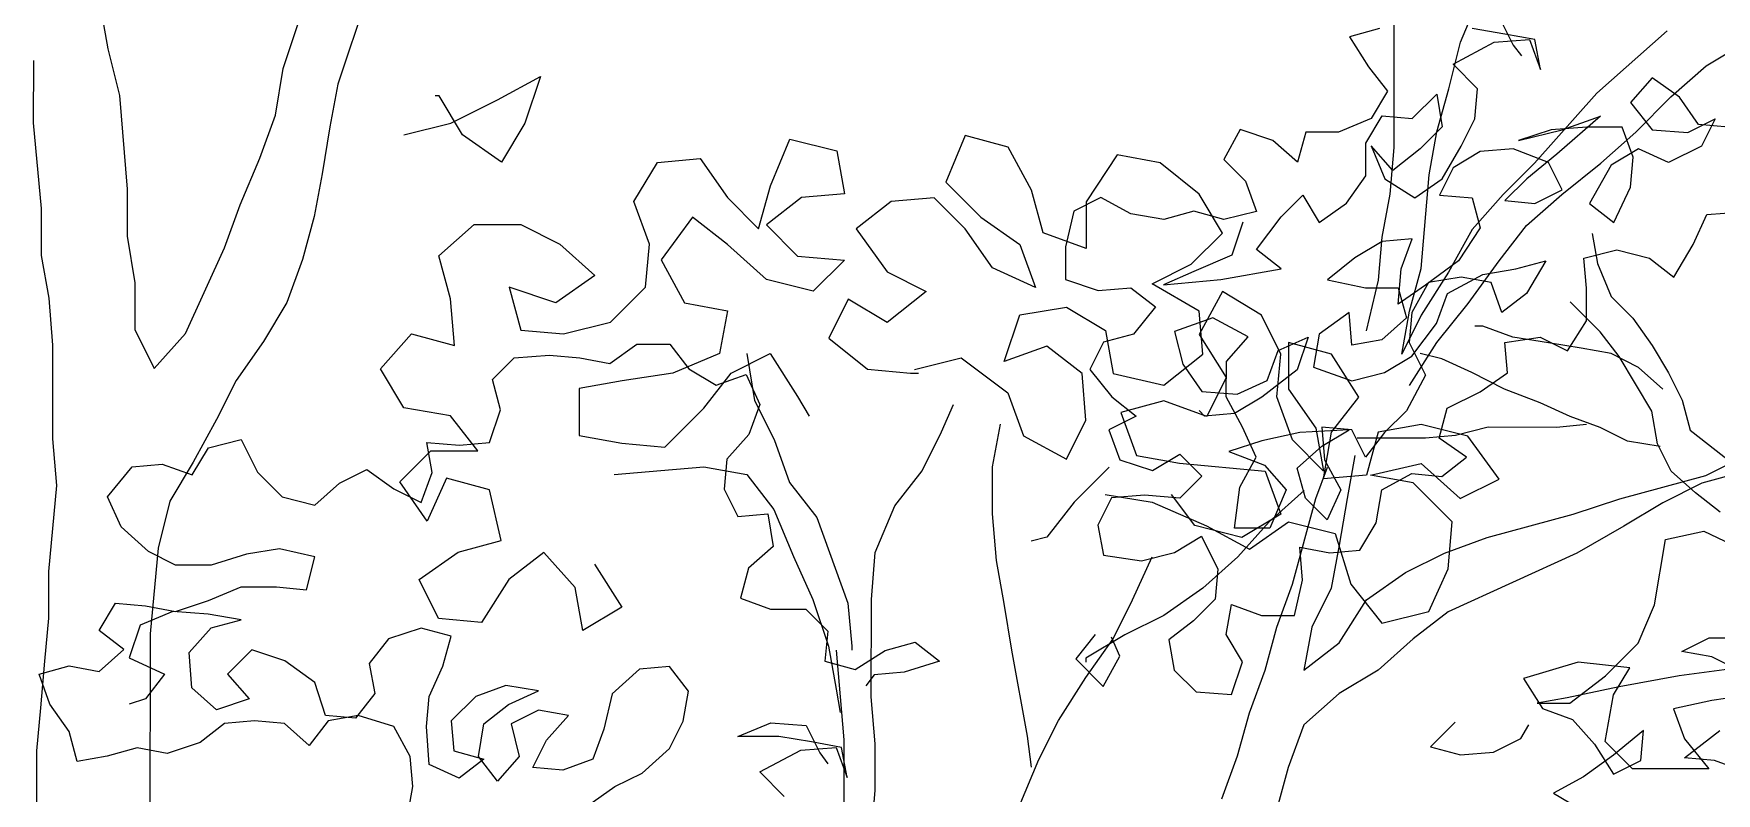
# Model space of a CAD drawing. Header units: millimetres. Extents: x -249630 to 95394, y -188036 to 109963.
# Drawn here: x -73196 to -72640, y 97678 to 97928 of the extents above; entities that cross this region are included whole.
import ezdxf

# ---------------------------------------------------------------- set-up
doc = ezdxf.new("R2010")
doc.units = ezdxf.units.MM
doc.layers.add('AHojas', color=86, linetype='Continuous')
doc.layers.add('ATronco', color=36, linetype='Continuous')

# ---------------------------------------------------------------- blocks, each defined once
blk = doc.blocks.new('Arbol_01')
at = {"layer": 'AHojas'}
for p, q in [((-0.22301, 2.72268), (-0.21787, 2.71238)), ((-0.26832, 2.7186), (-0.27965, 2.71552)), ((-0.22095, 2.7165), (-0.23331, 2.71857)), ((-0.20963, 2.71443), (-0.22095, 2.7165)), ((-0.27965, 2.71552), (-0.27245, 2.70419)), ((-0.24053, 2.70519), (-0.22508, 2.71341)), ((-0.22508, 2.71341), (-0.21169, 2.71443)), ((-0.21787, 2.71238), (-0.21478, 2.70825)), ((-0.21169, 2.71443), (-0.20758, 2.7031)), ((-0.20758, 2.7031), (-0.20963, 2.71443)), ((-0.27245, 2.70419), (-0.26525, 2.69492)), ((-0.23127, 2.69591), (-0.24053, 2.70519)), ((-0.16537, 2.69997), (-0.17361, 2.69071)), ((-0.15508, 2.69276), (-0.16537, 2.69997)), ((-0.26525, 2.69492), (-0.27144, 2.68462)), ((-0.25599, 2.68461), (-0.24672, 2.69387)), ((-0.24672, 2.69387), (-0.24467, 2.68151)), ((-0.23231, 2.68459), (-0.23127, 2.69591)), ((-0.17361, 2.69071), (-0.16538, 2.68041)), ((-0.14788, 2.68245), (-0.15508, 2.69276)), ((-0.27144, 2.68462), (-0.2838, 2.67949)), ((-0.27351, 2.67536), (-0.26732, 2.68565)), ((-0.26732, 2.68565), (-0.25599, 2.68461)), ((-0.23747, 2.6743), (-0.23231, 2.68459)), ((-0.18494, 2.68557), (-0.20143, 2.67117)), ((-0.19936, 2.68044), (-0.18494, 2.68557)), ((-0.32087, 2.68055), (-0.32705, 2.66923)), ((-0.30851, 2.67642), (-0.32087, 2.68055)), ((-0.24467, 2.68151), (-0.25291, 2.67328)), ((-0.21584, 2.67634), (-0.19936, 2.68044)), ((-0.20348, 2.68044), (-0.21584, 2.67634)), ((-0.1901, 2.68146), (-0.20348, 2.68044)), ((-0.17671, 2.68145), (-0.1901, 2.68146)), ((-0.1726, 2.67012), (-0.17671, 2.68145)), ((-0.16538, 2.68041), (-0.152, 2.67937)), ((-0.152, 2.67937), (-0.1417, 2.68451)), ((-0.13655, 2.68141), (-0.14788, 2.68245)), ((-0.1417, 2.68451), (-0.14686, 2.67421)), ((-0.29925, 2.66817), (-0.30851, 2.67642)), ((-0.29615, 2.6795), (-0.29925, 2.66817)), ((-0.2838, 2.67949), (-0.29615, 2.6795)), ((-0.27352, 2.663), (-0.27351, 2.67536)), ((-0.27145, 2.67433), (-0.26631, 2.66197)), ((-0.26322, 2.66505), (-0.27145, 2.67433)), ((-0.25291, 2.67328), (-0.26322, 2.66505)), ((-0.24469, 2.66195), (-0.23747, 2.6743)), ((-0.23026, 2.67223), (-0.24056, 2.66606)), ((-0.2179, 2.67325), (-0.23026, 2.67223)), ((-0.20452, 2.66809), (-0.2179, 2.67325)), ((-0.17054, 2.67321), (-0.18084, 2.66704)), ((-0.15922, 2.66805), (-0.17054, 2.67321)), ((-0.14686, 2.67421), (-0.15922, 2.66805)), ((-0.32705, 2.66923), (-0.31882, 2.66098)), ((-0.20143, 2.67117), (-0.21277, 2.66192)), ((-0.19938, 2.65779), (-0.20452, 2.66809)), ((-0.18084, 2.66704), (-0.18909, 2.65263)), ((-0.17364, 2.65879), (-0.1726, 2.67012)), ((-0.28073, 2.65271), (-0.27352, 2.663)), ((-0.24056, 2.66606), (-0.24572, 2.65577)), ((-0.31882, 2.66098), (-0.31472, 2.64965)), ((-0.26631, 2.66197), (-0.25499, 2.65475)), ((-0.25499, 2.65475), (-0.24469, 2.66195)), ((-0.21277, 2.66192), (-0.22101, 2.65369)), ((-0.17983, 2.64541), (-0.17364, 2.65879)), ((-0.3734, 2.65486), (-0.3837, 2.64972)), ((-0.36208, 2.64867), (-0.3734, 2.65486)), ((-0.30545, 2.64759), (-0.29721, 2.65582)), ((-0.29721, 2.65582), (-0.29104, 2.64551)), ((-0.24572, 2.65577), (-0.23337, 2.65473)), ((-0.23337, 2.65473), (-0.23029, 2.6434)), ((-0.22101, 2.65369), (-0.20969, 2.65265)), ((-0.20969, 2.65265), (-0.19938, 2.65779)), ((-0.3837, 2.64972), (-0.38681, 2.63633)), ((-0.3384, 2.64968), (-0.34973, 2.6466)), ((-0.32708, 2.64658), (-0.3384, 2.64968)), ((-0.31472, 2.64965), (-0.32708, 2.64658)), ((-0.29104, 2.64551), (-0.28073, 2.65271)), ((-0.18909, 2.65263), (-0.17983, 2.64541)), ((-0.14482, 2.64847), (-0.13143, 2.64949)), ((-0.34973, 2.6466), (-0.36208, 2.64867)), ((-0.31987, 2.64554), (-0.324, 2.63319)), ((-0.31473, 2.63524), (-0.30545, 2.64759)), ((-0.14998, 2.63715), (-0.14482, 2.64847)), ((-0.23029, 2.6434), (-0.23854, 2.63105)), ((-0.38681, 2.63633), (-0.38682, 2.62398)), ((-0.26736, 2.63828), (-0.27766, 2.63212)), ((-0.25603, 2.6393), (-0.26736, 2.63828)), ((-0.26016, 2.62798), (-0.25603, 2.6393)), ((-0.1572, 2.6248), (-0.14998, 2.63715)), ((-0.324, 2.63319), (-0.33842, 2.62702)), ((-0.30547, 2.62802), (-0.31473, 2.63524)), ((-0.27766, 2.63212), (-0.28797, 2.62389)), ((-0.19117, 2.63204), (-0.17881, 2.63511)), ((-0.19015, 2.62071), (-0.19117, 2.63204)), ((-0.17881, 2.63511), (-0.16646, 2.63201)), ((-0.16646, 2.63201), (-0.1572, 2.6248)), ((-0.33842, 2.62702), (-0.34975, 2.62189)), ((-0.32813, 2.62392), (-0.30547, 2.62802)), ((-0.2612, 2.6146), (-0.26016, 2.62798)), ((-0.23854, 2.63105), (-0.2509, 2.62179)), ((-0.22927, 2.62589), (-0.21692, 2.62794)), ((-0.21692, 2.62794), (-0.20559, 2.63102)), ((-0.20559, 2.63102), (-0.21281, 2.61867)), ((-0.38682, 2.62398), (-0.37446, 2.61985)), ((-0.34975, 2.62189), (-0.32813, 2.62392)), ((-0.28797, 2.62389), (-0.27356, 2.62079)), ((-0.24987, 2.62282), (-0.25606, 2.6115)), ((-0.23751, 2.62487), (-0.24987, 2.62282)), ((-0.24267, 2.6187), (-0.22927, 2.62589)), ((-0.22619, 2.6228), (-0.23751, 2.62487)), ((-0.22208, 2.61147), (-0.22619, 2.6228)), ((-0.37446, 2.61985), (-0.36211, 2.62087)), ((-0.36211, 2.62087), (-0.35285, 2.61365)), ((-0.27356, 2.62079), (-0.2612, 2.62077)), ((-0.2509, 2.62179), (-0.2612, 2.6146)), ((-0.2612, 2.62077), (-0.25812, 2.60945)), ((-0.2468, 2.60738), (-0.24267, 2.6187)), ((-0.21281, 2.61867), (-0.22208, 2.61147)), ((-0.19016, 2.60835), (-0.19015, 2.62071)), ((-0.35285, 2.61365), (-0.36109, 2.60336)), ((-0.33123, 2.60951), (-0.34565, 2.60438)), ((-0.31785, 2.60229), (-0.33123, 2.60951)), ((-0.27974, 2.61152), (-0.29108, 2.6033)), ((-0.27872, 2.59917), (-0.27974, 2.61152)), ((-0.25812, 2.60945), (-0.2674, 2.60122)), ((-0.25606, 2.6115), (-0.2571, 2.60018)), ((-0.25607, 2.59503), (-0.2468, 2.60738)), ((-0.21797, 2.6022), (-0.22929, 2.60633)), ((-0.19738, 2.59703), (-0.19016, 2.60835)), ((-0.37242, 2.60028), (-0.37758, 2.58999)), ((-0.36109, 2.60336), (-0.37242, 2.60028)), ((-0.34565, 2.60438), (-0.34257, 2.59202)), ((-0.32609, 2.59303), (-0.31785, 2.60229)), ((-0.30653, 2.59713), (-0.2952, 2.60227)), ((-0.2952, 2.60227), (-0.29933, 2.58992)), ((-0.29108, 2.6033), (-0.29315, 2.59094)), ((-0.2674, 2.60122), (-0.27872, 2.59917)), ((-0.2571, 2.60018), (-0.25093, 2.58782)), ((-0.22106, 2.60014), (-0.20767, 2.60219)), ((-0.22004, 2.58882), (-0.22106, 2.60014)), ((-0.20459, 2.60013), (-0.21797, 2.6022)), ((-0.20767, 2.60219), (-0.19738, 2.59703)), ((-0.55879, 2.59232), (-0.54849, 2.59952)), ((-0.54849, 2.59952), (-0.53613, 2.59951)), ((-0.53613, 2.59951), (-0.52893, 2.59024)), ((-0.31066, 2.58581), (-0.30653, 2.59713)), ((-0.24475, 2.59399), (-0.25298, 2.59605)), ((-0.19223, 2.59806), (-0.20459, 2.60013)), ((-0.60307, 2.58619), (-0.59483, 2.59442)), ((-0.59483, 2.59442), (-0.58144, 2.59543)), ((-0.58144, 2.59543), (-0.57011, 2.59439)), ((-0.57011, 2.59439), (-0.55879, 2.59232)), ((-0.34257, 2.59202), (-0.33537, 2.58171)), ((-0.32611, 2.57965), (-0.32609, 2.59303)), ((-0.26638, 2.58886), (-0.25607, 2.59503)), ((-0.52893, 2.59024), (-0.51864, 2.58405)), ((-0.51864, 2.58405), (-0.50731, 2.58816)), ((-0.50731, 2.58816), (-0.50217, 2.57683)), ((-0.37758, 2.58999), (-0.36935, 2.57969)), ((-0.29933, 2.58992), (-0.31272, 2.57963)), ((-0.29315, 2.59094), (-0.27874, 2.58578)), ((-0.27874, 2.58578), (-0.26638, 2.58886)), ((-0.25093, 2.58782), (-0.25815, 2.57444)), ((-0.22108, 2.58264), (-0.23343, 2.58883)), ((-0.23034, 2.58162), (-0.22004, 2.58882)), ((-0.59999, 2.57486), (-0.60307, 2.58619)), ((-0.32199, 2.58067), (-0.31066, 2.58581)), ((-0.36935, 2.57969), (-0.36009, 2.57247)), ((-0.33537, 2.58171), (-0.32199, 2.58067)), ((-0.31994, 2.56831), (-0.32611, 2.57965)), ((-0.31272, 2.57963), (-0.32302, 2.57347)), ((-0.24271, 2.57545), (-0.23034, 2.58162)), ((-0.60412, 2.5625), (-0.59999, 2.57486)), ((-0.50217, 2.57683), (-0.5063, 2.5655)), ((-0.33435, 2.57245), (-0.33641, 2.57451)), ((-0.25815, 2.57444), (-0.2664, 2.56621)), ((-0.24581, 2.56413), (-0.24271, 2.57545)), ((-0.36009, 2.57247), (-0.37039, 2.56733)), ((-0.32302, 2.57347), (-0.33435, 2.57245)), ((-0.5063, 2.5655), (-0.51455, 2.55624)), ((-0.37039, 2.56733), (-0.36629, 2.556)), ((-0.3148, 2.55698), (-0.31994, 2.56831)), ((-0.29832, 2.56624), (-0.31274, 2.56316)), ((-0.27978, 2.56725), (-0.29832, 2.56624)), ((-0.29008, 2.56829), (-0.28906, 2.55593)), ((-0.27875, 2.56725), (-0.29008, 2.56829)), ((-0.29008, 2.56108), (-0.27978, 2.56725)), ((-0.27361, 2.55695), (-0.27875, 2.56725)), ((-0.2664, 2.56621), (-0.27361, 2.55695)), ((-0.22727, 2.56823), (-0.23963, 2.56515)), ((-0.71637, 2.55025), (-0.71018, 2.56054)), ((-0.71018, 2.56054), (-0.69782, 2.56362)), ((-0.69782, 2.56362), (-0.69166, 2.55126)), ((-0.6278, 2.56253), (-0.61545, 2.56149)), ((-0.62576, 2.5512), (-0.6278, 2.56253)), ((-0.61545, 2.56149), (-0.60412, 2.5625)), ((-0.31274, 2.56316), (-0.3251, 2.55905)), ((-0.29936, 2.55285), (-0.29008, 2.56108)), ((-0.23552, 2.55691), (-0.24581, 2.56413)), ((-0.51455, 2.55624), (-0.51559, 2.54492)), ((-0.36629, 2.556), (-0.35393, 2.55187)), ((-0.35393, 2.55187), (-0.34363, 2.55804)), ((-0.34363, 2.55804), (-0.3354, 2.54979)), ((-0.3251, 2.55905), (-0.31171, 2.55389)), ((-0.32099, 2.54566), (-0.3148, 2.55698)), ((-0.28906, 2.55593), (-0.28289, 2.5446)), ((-0.24479, 2.54971), (-0.23552, 2.55691)), ((-0.7483, 2.54204), (-0.73902, 2.55336)), ((-0.73902, 2.55336), (-0.72769, 2.55438)), ((-0.72769, 2.55438), (-0.71637, 2.55025)), ((-0.69166, 2.55126), (-0.6824, 2.54198)), ((-0.66077, 2.54711), (-0.65047, 2.55225)), ((-0.65047, 2.55225), (-0.64018, 2.54503)), ((-0.31171, 2.55389), (-0.30349, 2.54462)), ((-0.29628, 2.54152), (-0.29936, 2.55285)), ((-0.67004, 2.53888), (-0.66077, 2.54711)), ((-0.62988, 2.53988), (-0.62576, 2.5512)), ((-0.3354, 2.54979), (-0.34365, 2.54156)), ((-0.26745, 2.54458), (-0.25611, 2.55075)), ((-0.25611, 2.55075), (-0.24479, 2.54971)), ((-0.64018, 2.54503), (-0.62988, 2.53988)), ((-0.51559, 2.54492), (-0.51045, 2.53462)), ((-0.35703, 2.54261), (-0.36939, 2.54159)), ((-0.34365, 2.54156), (-0.35703, 2.54261)), ((-0.32306, 2.53022), (-0.32099, 2.54566)), ((-0.30349, 2.54462), (-0.30968, 2.53021)), ((-0.28289, 2.5446), (-0.28805, 2.53328)), ((-0.26952, 2.53223), (-0.26745, 2.54458)), ((-0.74316, 2.53071), (-0.7483, 2.54204)), ((-0.6824, 2.54198), (-0.67004, 2.53888)), ((-0.36939, 2.54159), (-0.37455, 2.5313)), ((-0.28805, 2.53328), (-0.29628, 2.54152)), ((-0.51045, 2.53462), (-0.49912, 2.53564)), ((-0.49912, 2.53564), (-0.49707, 2.52328)), ((-0.73287, 2.52144), (-0.74316, 2.53071)), ((-0.37455, 2.5313), (-0.3725, 2.51997)), ((-0.30968, 2.53021), (-0.32306, 2.53022)), ((-0.27571, 2.52194), (-0.26952, 2.53223)), ((-0.16038, 2.52595), (-0.14596, 2.52903)), ((-0.14596, 2.52903), (-0.13052, 2.52181)), ((-0.34572, 2.52097), (-0.33542, 2.52714)), ((-0.33542, 2.52714), (-0.32926, 2.51478)), ((-0.16452, 2.50124), (-0.16038, 2.52595)), ((-0.72258, 2.51628), (-0.73287, 2.52144)), ((-0.6958, 2.52037), (-0.70919, 2.51627)), ((-0.68344, 2.52242), (-0.6958, 2.52037)), ((-0.67006, 2.51932), (-0.68344, 2.52242)), ((-0.49707, 2.52328), (-0.50635, 2.51505)), ((-0.35808, 2.5179), (-0.34572, 2.52097)), ((-0.29836, 2.52299), (-0.28703, 2.52092)), ((-0.29734, 2.51063), (-0.29836, 2.52299)), ((-0.28703, 2.52092), (-0.27571, 2.52194)), ((-0.70919, 2.51627), (-0.72258, 2.51628)), ((-0.67316, 2.50697), (-0.67006, 2.51932)), ((-0.3725, 2.51997), (-0.35808, 2.5179)), ((-0.50635, 2.51505), (-0.50945, 2.50373)), ((-0.32926, 2.51478), (-0.3303, 2.50345)), ((-0.71023, 2.50288), (-0.69787, 2.50802)), ((-0.69787, 2.50802), (-0.68449, 2.50801)), ((-0.68449, 2.50801), (-0.67316, 2.50697)), ((-0.30044, 2.49725), (-0.29734, 2.51063)), ((-0.72259, 2.49877), (-0.71023, 2.50288)), ((-0.50945, 2.50373), (-0.49812, 2.4996)), ((-0.3303, 2.50345), (-0.33854, 2.49522)), ((-0.75143, 2.49159), (-0.74524, 2.50188)), ((-0.74524, 2.50188), (-0.73392, 2.50084)), ((-0.72362, 2.49877), (-0.73598, 2.49364)), ((-0.73392, 2.50084), (-0.72259, 2.49877)), ((-0.71024, 2.49773), (-0.72362, 2.49877)), ((-0.49812, 2.4996), (-0.48474, 2.49958)), ((-0.48474, 2.49958), (-0.47651, 2.49134)), ((-0.32619, 2.49006), (-0.32412, 2.50139)), ((-0.32412, 2.50139), (-0.3128, 2.49726)), ((-0.17071, 2.48683), (-0.16452, 2.50124)), ((-0.73598, 2.49364), (-0.74011, 2.48128)), ((-0.69788, 2.49566), (-0.71024, 2.49773)), ((-0.70921, 2.49258), (-0.69788, 2.49566)), ((-0.33854, 2.49522), (-0.34781, 2.48803)), ((-0.3128, 2.49726), (-0.30044, 2.49725)), ((-0.74217, 2.48438), (-0.75143, 2.49159)), ((-0.71746, 2.48332), (-0.70921, 2.49258)), ((-0.62993, 2.49251), (-0.64229, 2.4884)), ((-0.6186, 2.48941), (-0.62993, 2.49251)), ((-0.6217, 2.47809), (-0.6186, 2.48941)), ((-0.47651, 2.49134), (-0.47755, 2.48001)), ((-0.37561, 2.49011), (-0.38283, 2.48085)), ((-0.36635, 2.48186), (-0.36944, 2.48907)), ((-0.32002, 2.47976), (-0.32619, 2.49006)), ((-0.64229, 2.4884), (-0.6495, 2.47914)), ((-0.45489, 2.48411), (-0.44356, 2.48719)), ((-0.44356, 2.48719), (-0.4343, 2.47997)), ((-0.34781, 2.48803), (-0.34576, 2.4767)), ((-0.18308, 2.47449), (-0.17071, 2.48683)), ((-0.15424, 2.48373), (-0.14394, 2.48887)), ((-0.14394, 2.48887), (-0.12746, 2.48885)), ((-0.75145, 2.47615), (-0.74217, 2.48438)), ((-0.74011, 2.48128), (-0.72673, 2.47509)), ((-0.71644, 2.46994), (-0.71746, 2.48332)), ((-0.69378, 2.48433), (-0.70305, 2.47507)), ((-0.68142, 2.4802), (-0.69378, 2.48433)), ((-0.6701, 2.47195), (-0.68142, 2.4802)), ((-0.46622, 2.47692), (-0.45489, 2.48411)), ((-0.38283, 2.48085), (-0.37254, 2.47054)), ((-0.37254, 2.47054), (-0.36635, 2.48186)), ((-0.14291, 2.48166), (-0.15424, 2.48373)), ((-0.13262, 2.4765), (-0.14291, 2.48166)), ((-0.7741, 2.47514), (-0.76277, 2.47822)), ((-0.76277, 2.47822), (-0.75145, 2.47615)), ((-0.6495, 2.47914), (-0.64746, 2.46781)), ((-0.62686, 2.46677), (-0.6217, 2.47809)), ((-0.54757, 2.47699), (-0.55787, 2.46773)), ((-0.53624, 2.47801), (-0.54757, 2.47699)), ((-0.52904, 2.46874), (-0.53624, 2.47801)), ((-0.47755, 2.48001), (-0.46622, 2.47692)), ((-0.44769, 2.47587), (-0.45902, 2.47485)), ((-0.4343, 2.47997), (-0.44769, 2.47587)), ((-0.34576, 2.4767), (-0.33753, 2.46845)), ((-0.32415, 2.46741), (-0.32002, 2.47976)), ((-0.19337, 2.47965), (-0.21397, 2.47349)), ((-0.17381, 2.47757), (-0.19337, 2.47965)), ((-0.17999, 2.46728), (-0.17381, 2.47757)), ((-0.76999, 2.46381), (-0.7741, 2.47514)), ((-0.72673, 2.47509), (-0.73395, 2.46583)), ((-0.70305, 2.47507), (-0.69482, 2.4658)), ((-0.666, 2.45959), (-0.6701, 2.47195)), ((-0.45902, 2.47485), (-0.46211, 2.47073)), ((-0.21397, 2.47349), (-0.20677, 2.46215)), ((-0.19647, 2.4642), (-0.18308, 2.47449)), ((-0.15528, 2.47446), (-0.17793, 2.47037)), ((-0.70718, 2.46169), (-0.71644, 2.46994)), ((-0.64746, 2.46781), (-0.65467, 2.45855)), ((-0.59803, 2.47086), (-0.60936, 2.46675)), ((-0.58567, 2.46879), (-0.59803, 2.47086)), ((-0.597, 2.46365), (-0.58567, 2.46879)), ((-0.55787, 2.46773), (-0.56097, 2.45435)), ((-0.53111, 2.45741), (-0.52904, 2.46874)), ((-0.33753, 2.46845), (-0.32415, 2.46741)), ((-0.17793, 2.47037), (-0.1975, 2.46626)), ((-0.1831, 2.44978), (-0.17999, 2.46728)), ((-0.12233, 2.46825), (-0.14293, 2.46518)), ((-0.76279, 2.4535), (-0.76999, 2.46381)), ((-0.73395, 2.46583), (-0.74013, 2.46378)), ((-0.69482, 2.4658), (-0.70718, 2.46169)), ((-0.6279, 2.45544), (-0.62686, 2.46677)), ((-0.60936, 2.46675), (-0.61863, 2.45749)), ((-0.60628, 2.45645), (-0.597, 2.46365)), ((-0.1975, 2.46626), (-0.20883, 2.46422)), ((-0.20883, 2.46422), (-0.19647, 2.4642)), ((-0.14293, 2.46518), (-0.15735, 2.46211)), ((-0.65467, 2.45855), (-0.666, 2.45959)), ((-0.65364, 2.45958), (-0.66497, 2.45753)), ((-0.64026, 2.45545), (-0.65364, 2.45958)), ((-0.58568, 2.46158), (-0.59598, 2.45644)), ((-0.57436, 2.45951), (-0.58568, 2.46158)), ((-0.5826, 2.45025), (-0.57436, 2.45951)), ((-0.20677, 2.46215), (-0.19545, 2.45803)), ((-0.19545, 2.45803), (-0.18722, 2.44875)), ((-0.15735, 2.46211), (-0.15324, 2.45078)), ((-0.75971, 2.44217), (-0.76279, 2.4535)), ((-0.7041, 2.45654), (-0.71337, 2.44934)), ((-0.69277, 2.45756), (-0.7041, 2.45654)), ((-0.68145, 2.45652), (-0.69277, 2.45756)), ((-0.67219, 2.44827), (-0.68145, 2.45652)), ((-0.66497, 2.45753), (-0.67219, 2.44827)), ((-0.63409, 2.44412), (-0.64026, 2.45545)), ((-0.62689, 2.44102), (-0.6279, 2.45544)), ((-0.61863, 2.45749), (-0.61761, 2.44616)), ((-0.60835, 2.4441), (-0.60628, 2.45645)), ((-0.59598, 2.45644), (-0.5929, 2.44408)), ((-0.56097, 2.45435), (-0.5651, 2.44303)), ((-0.53627, 2.44712), (-0.53111, 2.45741)), ((-0.51039, 2.45167), (-0.49803, 2.45681)), ((-0.49803, 2.45681), (-0.48464, 2.45576)), ((-0.48464, 2.45576), (-0.4795, 2.44546)), ((-0.23973, 2.45704), (-0.249, 2.44778)), ((-0.21502, 2.45084), (-0.21193, 2.45598)), ((-0.16868, 2.45388), (-0.18002, 2.44463)), ((-0.16972, 2.44256), (-0.16868, 2.45388)), ((-0.15324, 2.44357), (-0.13985, 2.45386)), ((-0.71337, 2.44934), (-0.72573, 2.44523)), ((-0.58776, 2.43996), (-0.5826, 2.45025)), ((-0.49494, 2.45166), (-0.51039, 2.45167)), ((-0.48259, 2.44958), (-0.49494, 2.45166)), ((-0.47126, 2.44751), (-0.48259, 2.44958)), ((-0.22532, 2.4457), (-0.21502, 2.45084)), ((-0.17281, 2.43947), (-0.1831, 2.44978)), ((-0.15324, 2.45078), (-0.14398, 2.43944)), ((-0.73706, 2.4473), (-0.74839, 2.44422)), ((-0.72573, 2.44523), (-0.73706, 2.4473)), ((-0.61761, 2.44616), (-0.60629, 2.44306)), ((-0.54657, 2.43786), (-0.53627, 2.44712)), ((-0.50216, 2.43828), (-0.48671, 2.4465)), ((-0.48671, 2.4465), (-0.47332, 2.44752)), ((-0.4795, 2.44546), (-0.47642, 2.44134)), ((-0.47332, 2.44752), (-0.46921, 2.43619)), ((-0.46921, 2.43619), (-0.47126, 2.44751)), ((-0.249, 2.44778), (-0.23768, 2.44468)), ((-0.23768, 2.44468), (-0.22532, 2.4457)), ((-0.18002, 2.44463), (-0.19135, 2.4364)), ((-0.18722, 2.44875), (-0.18002, 2.43742)), ((-0.74839, 2.44422), (-0.75971, 2.44217)), ((-0.63307, 2.43279), (-0.63409, 2.44412)), ((-0.61556, 2.43586), (-0.62689, 2.44102)), ((-0.60629, 2.44306), (-0.61556, 2.43586)), ((-0.60115, 2.43482), (-0.60835, 2.4441)), ((-0.5929, 2.44408), (-0.60115, 2.43482)), ((-0.5651, 2.44303), (-0.57643, 2.43892)), ((-0.18002, 2.43742), (-0.16972, 2.44256)), ((-0.14192, 2.44253), (-0.15324, 2.44357)), ((-0.1306, 2.4384), (-0.14192, 2.44253)), ((-0.57643, 2.43892), (-0.58776, 2.43996)), ((-0.55688, 2.43272), (-0.54657, 2.43786)), ((-0.4929, 2.429), (-0.50216, 2.43828)), ((-0.19135, 2.4364), (-0.20268, 2.43023)), ((-0.14398, 2.43944), (-0.17281, 2.43947)), ((-0.63514, 2.42147), (-0.63307, 2.43279)), ((-0.56718, 2.42552), (-0.55688, 2.43272)), ((-0.20268, 2.43023), (-0.19033, 2.42301)), ((0.01822, 1.90901), (0.02027, 1.89768)), ((0.12323, 1.8842), (0.13456, 1.89037)), ((0.13456, 1.89037), (0.13043, 1.87802)), ((0.10778, 1.88525), (0.10675, 1.88525)), ((0.11395, 1.87494), (0.10778, 1.88525)), ((0.11087, 1.87803), (0.12323, 1.8842)), ((0.09851, 1.87496), (0.11087, 1.87803)), ((0.13043, 1.87802), (0.12424, 1.86773)), ((0.12424, 1.86773), (0.11395, 1.87494)), ((0.19528, 1.86148), (0.20044, 1.87383)), ((0.20044, 1.87383), (0.2128, 1.87073)), ((0.24678, 1.87482), (0.24162, 1.86247)), ((0.2581, 1.87172), (0.24678, 1.87482)), ((0.26427, 1.86039), (0.2581, 1.87172)), ((0.15924, 1.8574), (0.16543, 1.86769)), ((0.16543, 1.86769), (0.17676, 1.86871)), ((0.17676, 1.86871), (0.18395, 1.8584)), ((0.2128, 1.87073), (0.21485, 1.85941)), ((0.28693, 1.86964), (0.27868, 1.85729)), ((0.29826, 1.86757), (0.28693, 1.86964)), ((0.30855, 1.85932), (0.29826, 1.86757)), ((0.24162, 1.86247), (0.25088, 1.85319)), ((0.18395, 1.8584), (0.19218, 1.85016)), ((0.19218, 1.85016), (0.19528, 1.86148)), ((0.20352, 1.85839), (0.19424, 1.85119)), ((0.21485, 1.85941), (0.20352, 1.85839)), ((0.23853, 1.85835), (0.2272, 1.85733)), ((0.24676, 1.85011), (0.23853, 1.85835)), ((0.26735, 1.84906), (0.26427, 1.86039)), ((0.31472, 1.84902), (0.30855, 1.85932)), ((0.16335, 1.84607), (0.15924, 1.8574)), ((0.2272, 1.85733), (0.21793, 1.85014)), ((0.27868, 1.85729), (0.27867, 1.84493)), ((0.10774, 1.84303), (0.11702, 1.85126)), ((0.11702, 1.85126), (0.12937, 1.85125)), ((0.12937, 1.85125), (0.13967, 1.84609)), ((0.17468, 1.85326), (0.16643, 1.84195)), ((0.18394, 1.84605), (0.17468, 1.85326)), ((0.19424, 1.85119), (0.20247, 1.84294)), ((0.21793, 1.85014), (0.22615, 1.8388)), ((0.25396, 1.83981), (0.24676, 1.85011)), ((0.25088, 1.85319), (0.26117, 1.84598)), ((0.27867, 1.84493), (0.26735, 1.84906)), ((0.30647, 1.84079), (0.31472, 1.84902)), ((0.13967, 1.84609), (0.14893, 1.83784)), ((0.16231, 1.83474), (0.16335, 1.84607)), ((0.19423, 1.83677), (0.18394, 1.84605)), ((0.26117, 1.84598), (0.26528, 1.83465)), ((0.11082, 1.8317), (0.10774, 1.84303)), ((0.16643, 1.84195), (0.1726, 1.83061)), ((0.20247, 1.84294), (0.21483, 1.8419)), ((0.21483, 1.8419), (0.20658, 1.83367)), ((0.29617, 1.83565), (0.30647, 1.84079)), ((0.14893, 1.83784), (0.13862, 1.83064)), ((0.20658, 1.83367), (0.19423, 1.83677)), ((0.22615, 1.8388), (0.23645, 1.83364)), ((0.26528, 1.83465), (0.25396, 1.83981)), ((0.11184, 1.81934), (0.11082, 1.8317)), ((0.12627, 1.83477), (0.12935, 1.82344)), ((0.13862, 1.83064), (0.12627, 1.83477)), ((0.15303, 1.82548), (0.16231, 1.83474)), ((0.21585, 1.8316), (0.21069, 1.82131)), ((0.22614, 1.82542), (0.21585, 1.8316)), ((0.23645, 1.83364), (0.22614, 1.82542)), ((0.30852, 1.82843), (0.29617, 1.83565)), ((0.3147, 1.83357), (0.30851, 1.82225)), ((0.32499, 1.82738), (0.3147, 1.83357)), ((0.1726, 1.83061), (0.18393, 1.82854)), ((0.18393, 1.82854), (0.18186, 1.81722)), ((0.25702, 1.81509), (0.26115, 1.82744)), ((0.26115, 1.82744), (0.27351, 1.82949)), ((0.27351, 1.82949), (0.2838, 1.8233)), ((0.30954, 1.8171), (0.30852, 1.82843)), ((0.33013, 1.81708), (0.32499, 1.82738)), ((0.09227, 1.81318), (0.10052, 1.82244)), ((0.10052, 1.82244), (0.11184, 1.81934)), ((0.12935, 1.82344), (0.14067, 1.8224)), ((0.14067, 1.8224), (0.15303, 1.82548)), ((0.2838, 1.8233), (0.28585, 1.81198)), ((0.21069, 1.82131), (0.22098, 1.81306)), ((0.26835, 1.8192), (0.25702, 1.81509)), ((0.27761, 1.81198), (0.26835, 1.8192)), ((0.30851, 1.82225), (0.31571, 1.81092)), ((0.33219, 1.82017), (0.33218, 1.80781)), ((0.34352, 1.81707), (0.33219, 1.82017)), ((0.18186, 1.81722), (0.1695, 1.81208)), ((0.18494, 1.81207), (0.19524, 1.81721)), ((0.19524, 1.81721), (0.20244, 1.80587)), ((0.23334, 1.81305), (0.2457, 1.81613)), ((0.2457, 1.81613), (0.25804, 1.80685)), ((0.29923, 1.80887), (0.30954, 1.8171)), ((0.32909, 1.80576), (0.33013, 1.81708)), ((0.35071, 1.80574), (0.34352, 1.81707)), ((0.09844, 1.80288), (0.09227, 1.81318)), ((0.15611, 1.81003), (0.14478, 1.80799)), ((0.1695, 1.81208), (0.15611, 1.81003)), ((0.17773, 1.80281), (0.18494, 1.81207)), ((0.22098, 1.81306), (0.23231, 1.81202)), ((0.23231, 1.81202), (0.23437, 1.81202)), ((0.27863, 1.79963), (0.27761, 1.81198)), ((0.28585, 1.81198), (0.29923, 1.80887)), ((0.31571, 1.81092), (0.31055, 1.80063)), ((0.14478, 1.80799), (0.14477, 1.79563)), ((0.20244, 1.80587), (0.20552, 1.80072)), ((0.25804, 1.80685), (0.26215, 1.79552)), ((0.29923, 1.80476), (0.2879, 1.80168)), ((0.31055, 1.80063), (0.29923, 1.80476)), ((0.3332, 1.79443), (0.32909, 1.80576)), ((0.33218, 1.80781), (0.33938, 1.79751)), ((0.3435, 1.79648), (0.35071, 1.80574)), ((0.11079, 1.80081), (0.09844, 1.80288)), ((0.11799, 1.79154), (0.11079, 1.80081)), ((0.16742, 1.79252), (0.17773, 1.80281)), ((0.2879, 1.80168), (0.29201, 1.79035)), ((0.27347, 1.78933), (0.27863, 1.79963)), ((0.33938, 1.79751), (0.34143, 1.78618)), ((0.34143, 1.78412), (0.3435, 1.79648)), ((0.35585, 1.79647), (0.35275, 1.78514)), ((0.36718, 1.79851), (0.35585, 1.79647)), ((0.37954, 1.79541), (0.36718, 1.79851)), ((0.09739, 1.78332), (0.10564, 1.79155)), ((0.10564, 1.79155), (0.11799, 1.79154)), ((0.14477, 1.79563), (0.15609, 1.79356)), ((0.15609, 1.79356), (0.16742, 1.79252)), ((0.26215, 1.79552), (0.27347, 1.78933)), ((0.34143, 1.78618), (0.3332, 1.79443)), ((0.38776, 1.78408), (0.37954, 1.79541)), ((0.29201, 1.79035), (0.30333, 1.78828)), ((0.30333, 1.78828), (0.32598, 1.7862)), ((0.33936, 1.77898), (0.34246, 1.78721)), ((0.34967, 1.79029), (0.3476, 1.77897)), ((0.35378, 1.78514), (0.36717, 1.78822)), ((0.36717, 1.78822), (0.37746, 1.77894)), ((0.10459, 1.77301), (0.09739, 1.78332)), ((0.10975, 1.78433), (0.10459, 1.77301)), ((0.12107, 1.78124), (0.10975, 1.78433)), ((0.32598, 1.7862), (0.33009, 1.77487)), ((0.35275, 1.78514), (0.34143, 1.78412)), ((0.36511, 1.78307), (0.35378, 1.78514)), ((0.3754, 1.77277), (0.36511, 1.78307)), ((0.37746, 1.77894), (0.38776, 1.78408)), ((0.12415, 1.76785), (0.12107, 1.78124)), ((0.28376, 1.78006), (0.29612, 1.77799)), ((0.29612, 1.77799), (0.31053, 1.77179)), ((0.30744, 1.7718), (0.30127, 1.78004)), ((0.33628, 1.78104), (0.327, 1.77281)), ((0.33009, 1.77487), (0.31979, 1.7687)), ((0.31979, 1.7687), (0.30744, 1.7718)), ((0.31053, 1.77179), (0.32185, 1.76561)), ((0.327, 1.77281), (0.31876, 1.76355)), ((0.32185, 1.76561), (0.33215, 1.7728)), ((0.33215, 1.7728), (0.3445, 1.7697)), ((0.3445, 1.7697), (0.34861, 1.75631)), ((0.37436, 1.76041), (0.3754, 1.77277)), ((0.10252, 1.75757), (0.11282, 1.76477)), ((0.11282, 1.76477), (0.12415, 1.76785)), ((0.13547, 1.76475), (0.1262, 1.75755)), ((0.1437, 1.75547), (0.13547, 1.76475)), ((0.14886, 1.76165), (0.15605, 1.75031)), ((0.3692, 1.74909), (0.37436, 1.76041)), ((0.10766, 1.74727), (0.10252, 1.75757)), ((0.1262, 1.75755), (0.11898, 1.74623)), ((0.34861, 1.75631), (0.35684, 1.74601)), ((0.14575, 1.74414), (0.1437, 1.75547)), ((0.11898, 1.74623), (0.10766, 1.74727)), ((0.15605, 1.75031), (0.14575, 1.74414)), ((0.35684, 1.74601), (0.3692, 1.74909))]:
    blk.add_line(p, q, dxfattribs=at)
at = {"layer": 'ATronco'}
for p, q in [((-0.18807, 2.6413), (-0.18602, 2.62997)), ((-0.18602, 2.62997), (-0.18089, 2.61761)), ((-0.18502, 2.60423), (-0.19633, 2.61557)), ((-0.18089, 2.61761), (-0.17266, 2.60937)), ((-0.17266, 2.60937), (-0.16546, 2.59906)), ((-0.22929, 2.60633), (-0.23238, 2.60633)), ((-0.17782, 2.59496), (-0.18502, 2.60423)), ((-0.18091, 2.59599), (-0.19223, 2.59806)), ((-0.17061, 2.59083), (-0.18091, 2.59599)), ((-0.16546, 2.59906), (-0.15929, 2.58876)), ((-0.23343, 2.58883), (-0.24475, 2.59399)), ((-0.16548, 2.57435), (-0.17782, 2.59496)), ((-0.16136, 2.58259), (-0.17061, 2.59083)), ((-0.15929, 2.58876), (-0.15415, 2.57846)), ((-0.2077, 2.57748), (-0.22108, 2.58264)), ((-0.15415, 2.57846), (-0.15107, 2.56713)), ((-0.19637, 2.57232), (-0.2077, 2.57748)), ((-0.16343, 2.56199), (-0.16548, 2.57435)), ((-0.1902, 2.56923), (-0.20153, 2.56821)), ((-0.18505, 2.56819), (-0.19637, 2.57232)), ((-0.23963, 2.56515), (-0.25095, 2.56413)), ((-0.20153, 2.56821), (-0.22727, 2.56823)), ((-0.17476, 2.56303), (-0.18505, 2.56819)), ((-0.15107, 2.56713), (-0.13255, 2.5527)), ((-0.25095, 2.56413), (-0.2767, 2.56416)), ((-0.1624, 2.56096), (-0.17476, 2.56303)), ((-0.15829, 2.55169), (-0.16343, 2.56199)), ((-0.14903, 2.54345), (-0.15829, 2.55169)), ((-0.13977, 2.53623), (-0.14903, 2.54345)), ((-0.13262, 2.47753), (-0.15528, 2.47446)), ((0.08927, 1.91306), (0.08101, 1.88836)), ((0.37757, 1.89941), (0.38273, 1.91177)), ((0.36004, 1.87163), (0.36008, 1.91076)), ((0.0666, 1.89249), (0.07073, 1.90484)), ((0.43215, 1.90245), (0.4136, 1.886)), ((0.37447, 1.88706), (0.37757, 1.89941)), ((0.44244, 1.89318), (0.45274, 1.89935)), ((0.00069, 1.87814), (0.0007, 1.89461)), ((0.02027, 1.89768), (0.02335, 1.88532)), ((0.06453, 1.88014), (0.0666, 1.89249)), ((0.43316, 1.88495), (0.44244, 1.89318)), ((0.02335, 1.88532), (0.02539, 1.86061)), ((0.08101, 1.88836), (0.07894, 1.87703)), ((0.37137, 1.87574), (0.37447, 1.88706)), ((0.4136, 1.886), (0.39711, 1.86748)), ((0.42389, 1.87569), (0.43316, 1.88495)), ((0.0604, 1.86881), (0.06453, 1.88014)), ((0.00273, 1.85548), (0.00069, 1.87814)), ((0.07894, 1.87703), (0.07687, 1.86468)), ((0.3693, 1.86441), (0.37137, 1.87574)), ((0.41461, 1.86746), (0.42389, 1.87569)), ((0.359, 1.85927), (0.36004, 1.87163)), ((0.05524, 1.85646), (0.0604, 1.86881)), ((0.39711, 1.86748), (0.38886, 1.85925)), ((0.40431, 1.85923), (0.41461, 1.86746)), ((0.07687, 1.86468), (0.0748, 1.85336)), ((0.36722, 1.8397), (0.3693, 1.86441)), ((0.02539, 1.86061), (0.02537, 1.84825)), ((0.35693, 1.84795), (0.359, 1.85927)), ((0.38886, 1.85925), (0.38062, 1.84999)), ((0.39503, 1.851), (0.40431, 1.85923)), ((0.00272, 1.84312), (0.00273, 1.85548)), ((0.05111, 1.84514), (0.05524, 1.85646)), ((0.0748, 1.85336), (0.0717, 1.84203)), ((0.38062, 1.84999), (0.37443, 1.83867)), ((0.38782, 1.84174), (0.39503, 1.851)), ((0.02537, 1.84825), (0.02742, 1.83589)), ((0.0408, 1.8225), (0.05111, 1.84514)), ((0.35589, 1.83662), (0.35693, 1.84795)), ((0.00477, 1.8318), (0.00272, 1.84312)), ((0.0717, 1.84203), (0.06758, 1.83071)), ((0.37957, 1.83042), (0.38782, 1.84174)), ((0.02742, 1.83589), (0.02741, 1.82354)), ((0.35279, 1.82324), (0.35589, 1.83662)), ((0.36412, 1.82838), (0.36722, 1.8397)), ((0.37443, 1.83867), (0.36721, 1.82735)), ((0.00578, 1.81944), (0.00477, 1.8318)), ((0.06758, 1.83071), (0.06139, 1.82042)), ((0.36205, 1.81705), (0.36412, 1.82838)), ((0.36721, 1.82735), (0.36205, 1.81705)), ((0.37132, 1.82013), (0.37957, 1.83042)), ((0.02741, 1.82354), (0.03255, 1.81324)), ((0.03255, 1.81324), (0.0408, 1.8225)), ((0.00576, 1.79473), (0.00578, 1.81944)), ((0.06139, 1.82042), (0.05417, 1.81013)), ((0.3641, 1.80881), (0.37132, 1.82013)), ((0.18907, 1.81721), (0.19111, 1.80485)), ((0.05417, 1.81013), (0.04901, 1.79984)), ((0.19111, 1.80485), (0.19625, 1.79455)), ((0.24053, 1.79657), (0.24363, 1.80378)), ((0.04901, 1.79984), (0.04282, 1.78851)), ((0.23537, 1.78628), (0.24053, 1.79657)), ((0.25598, 1.79862), (0.25391, 1.78729)), ((0.00678, 1.78237), (0.00576, 1.79473)), ((0.19625, 1.79455), (0.20036, 1.78322)), ((0.04282, 1.78851), (0.03664, 1.77822)), ((0.16638, 1.78634), (0.17771, 1.78736)), ((0.17771, 1.78736), (0.18904, 1.78529)), ((0.25391, 1.78729), (0.2539, 1.77494)), ((0.2848, 1.78726), (0.27552, 1.77801)), ((0.44234, 1.78506), (0.45264, 1.7902)), ((0.0047, 1.75972), (0.00678, 1.78237)), ((0.15403, 1.78532), (0.16638, 1.78634)), ((0.18904, 1.78529), (0.19624, 1.77602)), ((0.20036, 1.78322), (0.20756, 1.77395)), ((0.22816, 1.77702), (0.23537, 1.78628)), ((0.41968, 1.7789), (0.44234, 1.78506)), ((0.44131, 1.783), (0.431, 1.77786)), ((0.45263, 1.78608), (0.44131, 1.783)), ((0.03664, 1.77822), (0.03354, 1.76587)), ((0.27552, 1.77801), (0.26831, 1.76874)), ((0.33316, 1.75633), (0.33936, 1.77898)), ((0.3476, 1.77897), (0.34553, 1.76661)), ((0.40732, 1.7748), (0.41968, 1.7789)), ((0.19624, 1.77602), (0.20137, 1.76366)), ((0.20756, 1.77395), (0.21578, 1.75129)), ((0.223, 1.76467), (0.22816, 1.77702)), ((0.2539, 1.77494), (0.25491, 1.76258)), ((0.38466, 1.76864), (0.40732, 1.7748)), ((0.431, 1.77786), (0.4207, 1.77169)), ((0.4207, 1.77169), (0.40834, 1.7645)), ((0.03354, 1.76587), (0.03146, 1.74322)), ((0.22196, 1.75231), (0.223, 1.76467)), ((0.26831, 1.76874), (0.26419, 1.76772)), ((0.34553, 1.76661), (0.34346, 1.75529)), ((0.37333, 1.76453), (0.38466, 1.76864)), ((0.20137, 1.76366), (0.20651, 1.75233)), ((0.25491, 1.76258), (0.25696, 1.75125)), ((0.29094, 1.75225), (0.2961, 1.76357)), ((0.31876, 1.76355), (0.30948, 1.75532)), ((0.36303, 1.75939), (0.37333, 1.76453)), ((0.40834, 1.7645), (0.37435, 1.74908)), ((0.00469, 1.74736), (0.0047, 1.75972)), ((0.32904, 1.74501), (0.33316, 1.75633)), ((0.35272, 1.75219), (0.36303, 1.75939)), ((0.20651, 1.75233), (0.21062, 1.73997)), ((0.21578, 1.75129), (0.2168, 1.73996)), ((0.22193, 1.72657), (0.22196, 1.75231)), ((0.25696, 1.75125), (0.25901, 1.73889)), ((0.28579, 1.74196), (0.29094, 1.75225)), ((0.30948, 1.75532), (0.29918, 1.74812)), ((0.34346, 1.75529), (0.3383, 1.745)), ((0.34551, 1.74087), (0.35272, 1.75219)), ((0.00365, 1.73604), (0.00469, 1.74736)), ((0.29918, 1.74812), (0.28888, 1.74298)), ((0.37435, 1.74908), (0.36507, 1.74188)), ((0.03146, 1.74322), (0.0314, 1.67835)), ((0.28888, 1.74298), (0.27857, 1.73682)), ((0.32594, 1.73368), (0.32904, 1.74501)), ((0.3383, 1.745), (0.33623, 1.73367)), ((0.21062, 1.73997), (0.21267, 1.72864)), ((0.21268, 1.73893), (0.21369, 1.72658)), ((0.2168, 1.73996), (0.21679, 1.73893)), ((0.25901, 1.73889), (0.26311, 1.71624)), ((0.27857, 1.73167), (0.28579, 1.74196)), ((0.33623, 1.73367), (0.34551, 1.74087)), ((0.36507, 1.74188), (0.3558, 1.73366)), ((0.00261, 1.72368), (0.00365, 1.73604)), ((0.27857, 1.73682), (0.27857, 1.73579)), ((0.32181, 1.72236), (0.32594, 1.73368)), ((0.3558, 1.73366), (0.34549, 1.72749)), ((0.27135, 1.72035), (0.27857, 1.73167)), ((0.21267, 1.72864), (0.21369, 1.72246)), ((0.21369, 1.72658), (0.21471, 1.71525)), ((0.22295, 1.71421), (0.22193, 1.72657)), ((0.34549, 1.72749), (0.33622, 1.71926)), ((0.00157, 1.71236), (0.00261, 1.72368)), ((0.26619, 1.71005), (0.27135, 1.72035)), ((0.31871, 1.71104), (0.32181, 1.72236)), ((0.26311, 1.71624), (0.26413, 1.708)), ((0.33622, 1.71926), (0.33209, 1.70794)), ((0.00153, 1.67529), (0.00157, 1.71236)), ((0.21471, 1.71525), (0.21467, 1.66377)), ((0.22294, 1.70186), (0.22295, 1.71421)), ((0.26103, 1.6977), (0.26619, 1.71005)), ((0.31458, 1.69971), (0.31871, 1.71104)), ((0.33209, 1.70794), (0.32589, 1.68529)), ((0.2219, 1.6895), (0.22294, 1.70186))]:
    blk.add_line(p, q, dxfattribs=at)

msp = doc.modelspace()

# ---------------------------------------------------------------- block references
for p, xscale, yscale, zscale in [((-73196.564, 95551.303), 1250, 1250, 1250), ((-72516.569, 95551.303), 875, 875, 875)]:
    msp.add_blockref('Arbol_01', p, dxfattribs=dict(xscale=xscale, yscale=yscale, zscale=zscale))

doc.saveas('drawing.dxf')
